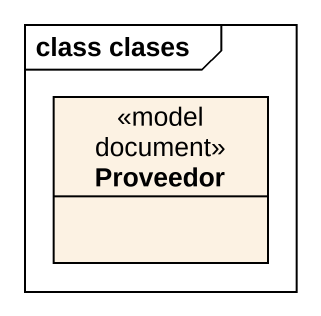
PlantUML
@startuml
mainframe class clases
hide circle
hide empty members
class Proveedor <<model document>>
@enduml
